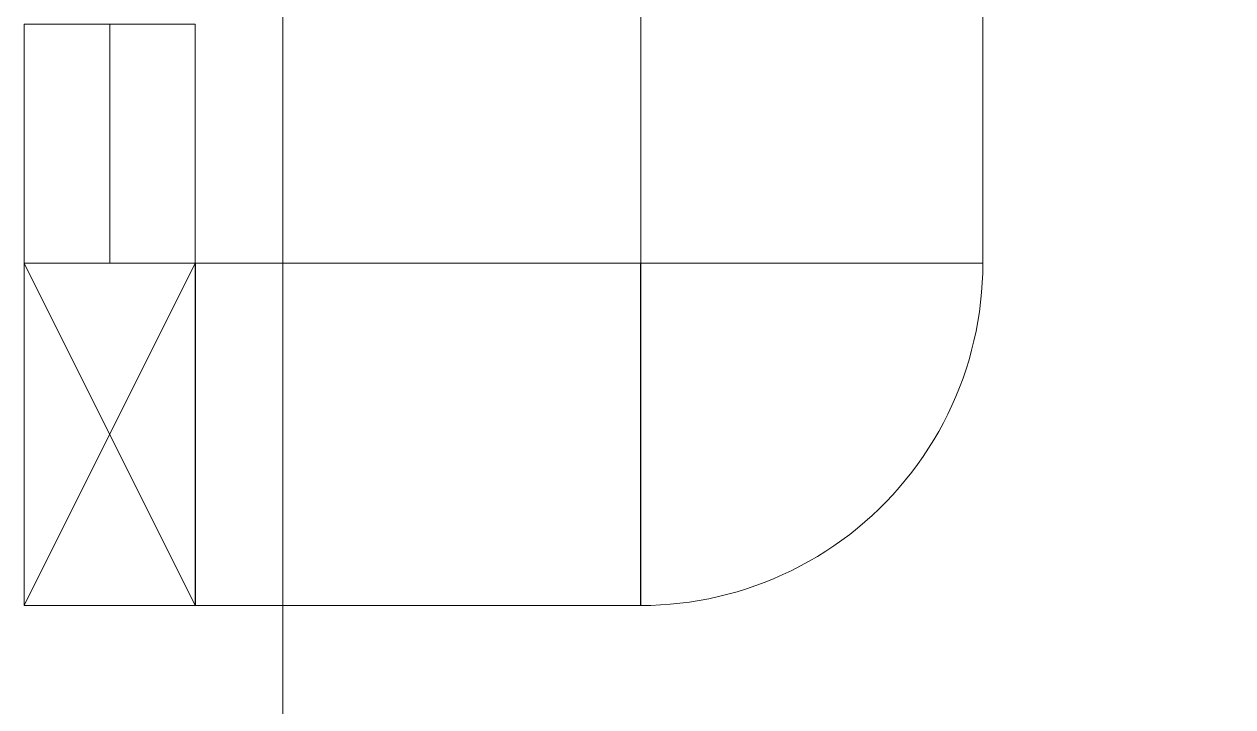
# Model space of a CAD drawing. Extents: x -57174 to 10055, y -18330 to 89882.
# Drawn here: x -42721 to -40601, y 64723 to 65919 of the extents above; entities that cross this region are included whole.
import ezdxf

# ---------------------------------------------------------------- set-up
doc = ezdxf.new("R2010")
doc.units = 0
doc.header["$LTSCALE"] = 50
doc.header["$MEASUREMENT"] = 0
doc.layers.get('Defpoints').update_dxf_attribs({"color": 8, "linetype": 'CONTINUOUS'})
doc.layers.add('duct return', color=4, linetype='CONTINUOUS')

msp = doc.modelspace()

# ---------------------------------------------------------------- linework, layer by layer
at = {"layer": 'Defpoints', "lineweight": 0}
msp.add_lwpolyline([(-42267.2, 89881.6), (10054.8, 89881.6), (10054.8, 47218), (-42267.2, 47218)], close=True, dxfattribs=at)
at = {"layer": 'duct return', "lineweight": 0}
for p, q in [((-42570.6, 65919.4), (-42570.6, 65500.3)), ((-42720.6, 64900.3), (-42420.6, 65500.3)), ((-42420.6, 64900.3), (-42720.6, 65500.3))]:
    msp.add_line(p, q, dxfattribs=at)
at = {"layer": 'duct return', "lineweight": 0, "flags": 128}
for points, elevation in [([(-41639.2, 66183.4), (-41639, 65500.2), (-41039.5, 65500.4), (-41039.7, 66183.6)], 4474.1), ([(-42420.7, 65919.4), (-42720.5, 65919.4), (-42720.5, 65500.3)], 3803.6), ([(-42720.5, 65500.3), (-42420.7, 65500.3), (-42420.7, 65919.4)], 3803.6), ([(-42420.4, 65500.3), (-41639.6, 65500.3), (-41639.6, 64900.3), (-42420.4, 64900.3)], 4497.1), ([(-42420.4, 65500.3), (-42420.4, 64900.3)], 4497.1), ([(-41639.1, 65500.3), (-41039.5, 65500.3)], 4497.1), ([(-41639.1, 65500.3), (-41639.1, 64900.3), (-41621.9, 64900.5)], 4497.1), ([(-41039.5, 65500.3), (-41039.7, 65483.1)], 4497.1), ([(-41040.5, 65466), (-41039.7, 65483.1)], 4497.1), ([(-41040.5, 65466), (-41041.7, 65448.9)], 4497.1), ([(-41048.3, 65398), (-41045.6, 65414.9), (-41043.4, 65431.9), (-41041.7, 65448.9)], 4497.1), ([(-41048.3, 65398), (-41051.4, 65381.1), (-41055.1, 65364.4), (-41059.2, 65347.8)], 4497.1), ([(-41063.8, 65331.2), (-41059.2, 65347.8)], 4497.1), ([(-41063.8, 65331.2), (-41068.9, 65314.9)], 4497.1), ([(-41074.3, 65298.7), (-41068.9, 65314.9)], 4497.1), ([(-41101, 65235.6), (-41093.7, 65251), (-41086.8, 65266.7), (-41080.3, 65282.6)], 4497.1), ([(-41074.3, 65298.7), (-41080.3, 65282.6)], 4497.1), ([(-41101, 65235.6), (-41108.8, 65220.3), (-41117, 65205.3), (-41125.6, 65190.5)], 4497.1), ([(-41134.6, 65175.9), (-41144.1, 65161.6)], 4497.1), ([(-41134.6, 65175.9), (-41125.6, 65190.5)], 4497.1), ([(-41154, 65147.6), (-41144.1, 65161.6)], 4497.1), ([(-41174.9, 65120.5), (-41164.3, 65133.9)], 4497.1), ([(-41154, 65147.6), (-41164.3, 65133.9)], 4497.1), ([(-41174.9, 65120.5), (-41186, 65107.4), (-41197.3, 65094.6), (-41209.1, 65082.1), (-41221.2, 65070)], 4497.1), ([(-41233.7, 65058.2), (-41221.2, 65070)], 4497.1), ([(-41329.4, 64986.5), (-41314.9, 64995.6), (-41300.6, 65005), (-41286.6, 65014.9), (-41272.9, 65025.1), (-41259.5, 65035.8), (-41246.4, 65046.8)], 4497.1), ([(-41233.7, 65058.2), (-41246.4, 65046.8)], 4497.1), ([(-41329.4, 64986.5), (-41344.2, 64977.8), (-41359.3, 64969.6)], 4497.1), ([(-41390, 64954.6), (-41374.5, 64961.9), (-41359.3, 64969.6)], 4497.1), ([(-41536.8, 64909.1), (-41519.9, 64912.2), (-41503.2, 64915.9), (-41486.6, 64920), (-41470.1, 64924.6), (-41453.8, 64929.7), (-41437.5, 64935.2), (-41421.5, 64941.2), (-41405.7, 64947.6)], 4497.1), ([(-41390, 64954.6), (-41405.7, 64947.6)], 4497.1), ([(-41587.7, 64902.5), (-41604.8, 64901.3), (-41621.9, 64900.5)], 4497.1), ([(-41587.7, 64902.5), (-41570.7, 64904.2), (-41553.7, 64906.4)], 4497.1), ([(-41536.8, 64909.1), (-41553.7, 64906.4)], 4497.1)]:
    msp.add_lwpolyline(points, dxfattribs=dict(at, elevation=elevation))
at = {"layer": 'duct return', "lineweight": 0, "elevation": 4362}
msp.add_lwpolyline([(-42720.6, 64900.3), (-42720.6, 65500.3), (-42420.6, 65500.3), (-42420.6, 64900.3)], close=True, dxfattribs=at)

doc.saveas('drawing.dxf')
